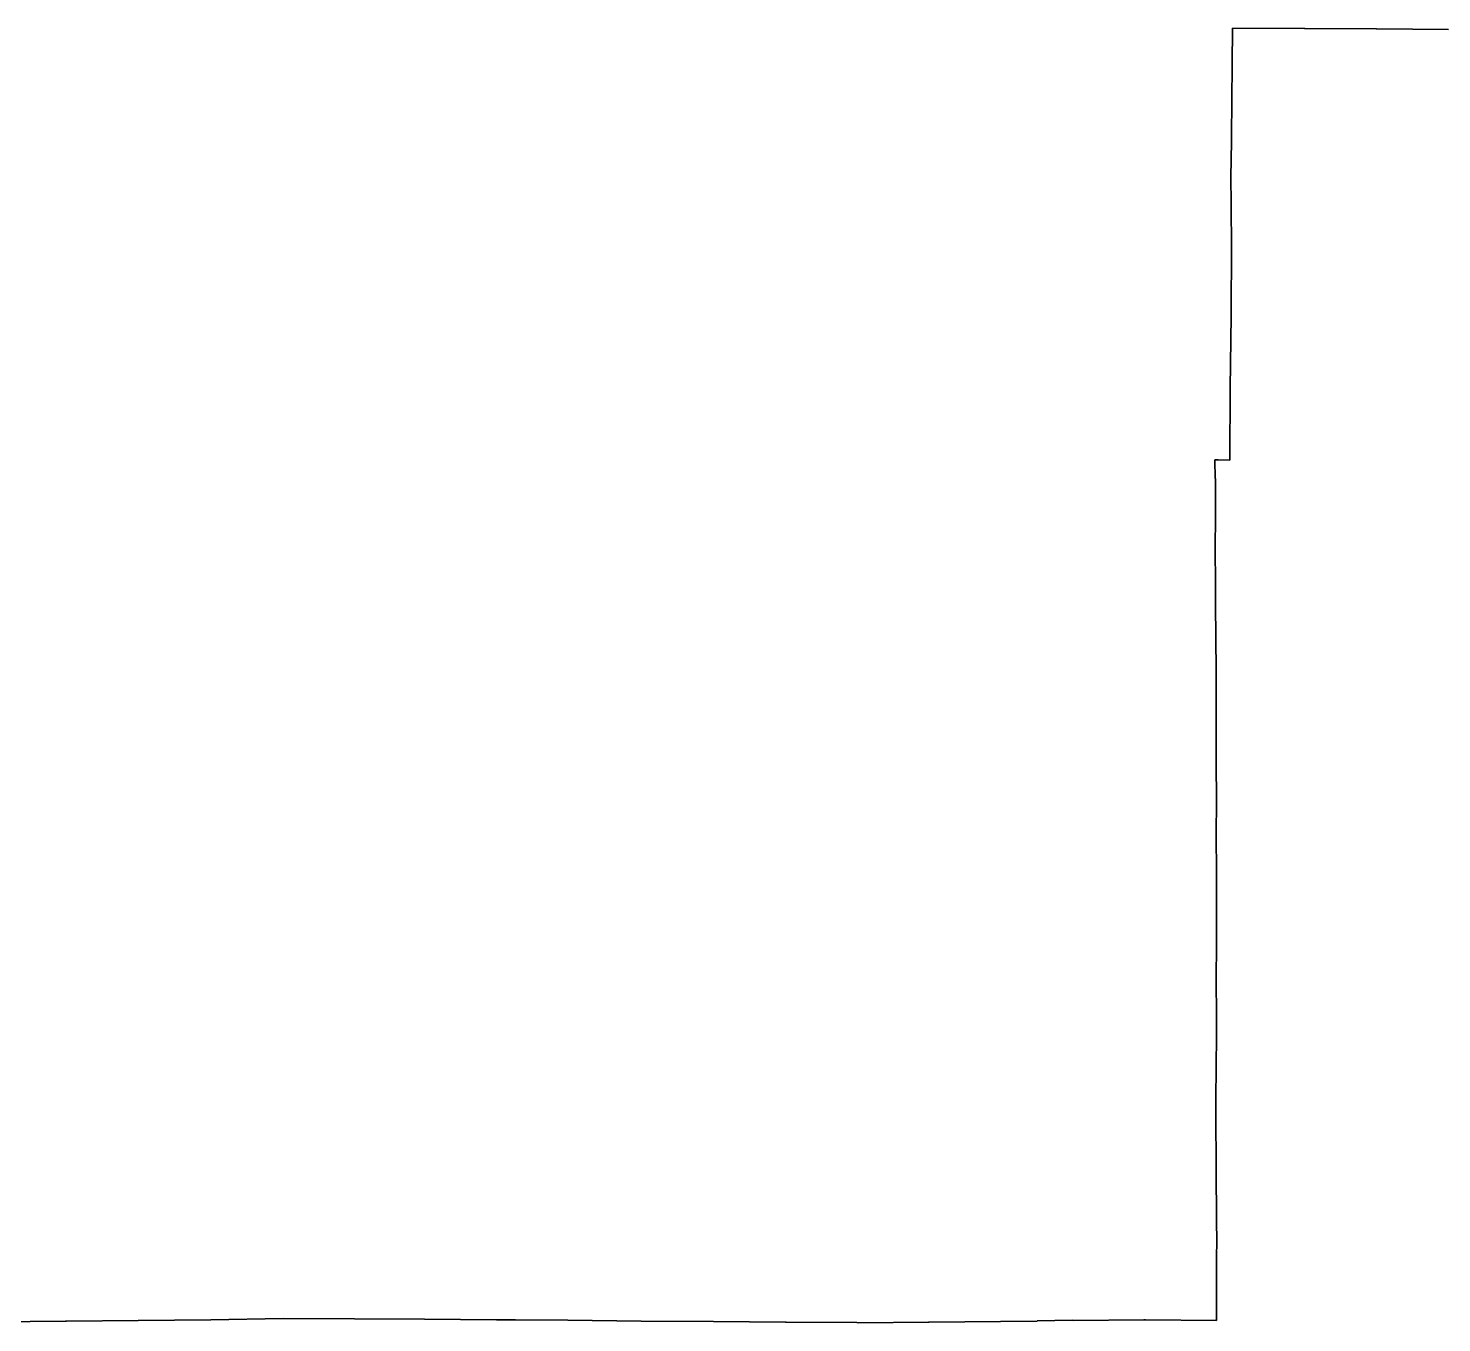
# Model space of a CAD drawing. Header units: inches. Extents: x 141448 to 685535, y 3466439 to 4099221.
# Drawn here: x 419150 to 450722, y 3674165 to 3703076 of the extents above; entities that cross this region are included whole.
import ezdxf

# ---------------------------------------------------------------- set-up
doc = ezdxf.new("R2010")
doc.units = ezdxf.units.IN
doc.header["$MEASUREMENT"] = 0
doc.layers.add('az_county', color=7, linetype='Continuous')

msp = doc.modelspace()

# ---------------------------------------------------------------- linework, layer by layer
at = {"layer": 'az_county'}
for points in [[(450872.90625, 3703047.5), (449264.6875, 3703064.75), (449256.59375, 3703064.75), (447660.90625, 3703067.75), (447653.90625, 3703068), (446049.90625, 3703076), (446041.1875, 3702264), (446032.6875, 3701466), (446022.5, 3700658), (446014.6875, 3700039.25), (446012.40625, 3699851.25), (446024.6875, 3698247.25), (446021.625, 3696652.25), (445999.03125, 3695040.25), (445990.03125, 3693431.75), (445731.21875, 3693437), (445654.03125, 3693437.75), (445661.3125, 3693020.25), (445668.4375, 3693020), (445667.46875, 3691943.25), (445667.46875, 3691932.75), (445664.84375, 3691823.75), (445664.5625, 3691809.25), (445667.25, 3690317.25), (445666.34375, 3690209.5), (445683.25, 3688725), (445683.75, 3688607.75), (445681.09375, 3687109), (445679.78125, 3687015.75), (445687.59375, 3685483.5), (445685.59375, 3685394.25), (445692.09375, 3683877), (445693.09375, 3683780.25), (445688.90625, 3682262), (445685.125, 3682186.25), (445693.125, 3680654.75), (445688.21875, 3680589.75), (445677.71875, 3679161.5), (445676.53125, 3679050.75), (445673.625, 3679001.5), (445681.9375, 3677437.25), (445680.5625, 3677413.5), (445694.84375, 3675815.25), (445692.25, 3675798.25), (445690.59375, 3674215.75), (444102.09375, 3674229.75), (444081.875, 3674230), (444064.09375, 3674230.25), (442493.6875, 3674217), (442472.375, 3674219), (441686.09375, 3674208.25), (441685.96875, 3674201.25), (440867.375, 3674193.75), (439273.59375, 3674178.75), (439256.375, 3674178.75), (437687.84375, 3674165.25), (437653.84375, 3674171.75), (436076.5625, 3674175.25), (436065.0625, 3674177.75), (434453.34375, 3674190.75), (432842.0625, 3674203), (431199.65625, 3674225.25), (430035.25, 3674230.75), (429611.65625, 3674232.75), (427998.03125, 3674248.25), (426436.53125, 3674251), (424840.59375, 3674259.5), (423225, 3674229), (421605.65625, 3674213.5), (420003.5625, 3674201.25), (419984.0625, 3674201.5), (418398.9375, 3674188)], [(418398.9375, 3674188), (419984.0625, 3674201.5), (420003.5625, 3674201.25), (421605.65625, 3674213.5), (423225, 3674229), (424840.59375, 3674259.5), (426436.53125, 3674251), (427998.03125, 3674248.25), (429611.65625, 3674232.75), (430035.25, 3674230.75), (431199.65625, 3674225.25), (432842.0625, 3674203), (434453.34375, 3674190.75), (436065.0625, 3674177.75), (436076.5625, 3674175.25), (437653.84375, 3674171.75), (437687.84375, 3674165.25), (439256.375, 3674178.75), (439273.59375, 3674178.75), (440867.375, 3674193.75), (441685.96875, 3674201.25), (441686.09375, 3674208.25), (442472.375, 3674219), (442493.6875, 3674217), (444064.09375, 3674230.25), (444081.875, 3674230), (444102.09375, 3674229.75), (445690.59375, 3674215.75), (445692.25, 3675798.25), (445694.84375, 3675815.25), (445680.5625, 3677413.5), (445681.9375, 3677437.25), (445673.625, 3679001.5), (445676.53125, 3679050.75), (445677.71875, 3679161.5), (445688.21875, 3680589.75), (445693.125, 3680654.75), (445685.125, 3682186.25), (445688.90625, 3682262), (445693.09375, 3683780.25), (445692.09375, 3683877), (445685.59375, 3685394.25), (445687.59375, 3685483.5), (445679.78125, 3687015.75), (445681.09375, 3687109), (445683.75, 3688607.75), (445683.25, 3688725), (445666.34375, 3690209.5), (445667.25, 3690317.25), (445664.5625, 3691809.25), (445664.84375, 3691823.75), (445667.46875, 3691932.75), (445667.46875, 3691943.25), (445668.4375, 3693020), (445661.3125, 3693020.25), (445654.03125, 3693437.75), (445731.21875, 3693437), (445990.03125, 3693431.75), (445999.03125, 3695040.25), (446021.625, 3696652.25), (446024.6875, 3698247.25), (446012.40625, 3699851.25), (446014.6875, 3700039.25), (446022.5, 3700658), (446032.6875, 3701466), (446041.1875, 3702264), (446049.90625, 3703076), (447653.90625, 3703068), (447660.90625, 3703067.75), (449256.59375, 3703064.75), (449264.6875, 3703064.75), (450872.90625, 3703047.5)]]:
    msp.add_lwpolyline(points, dxfattribs=at)

doc.saveas('drawing.dxf')
